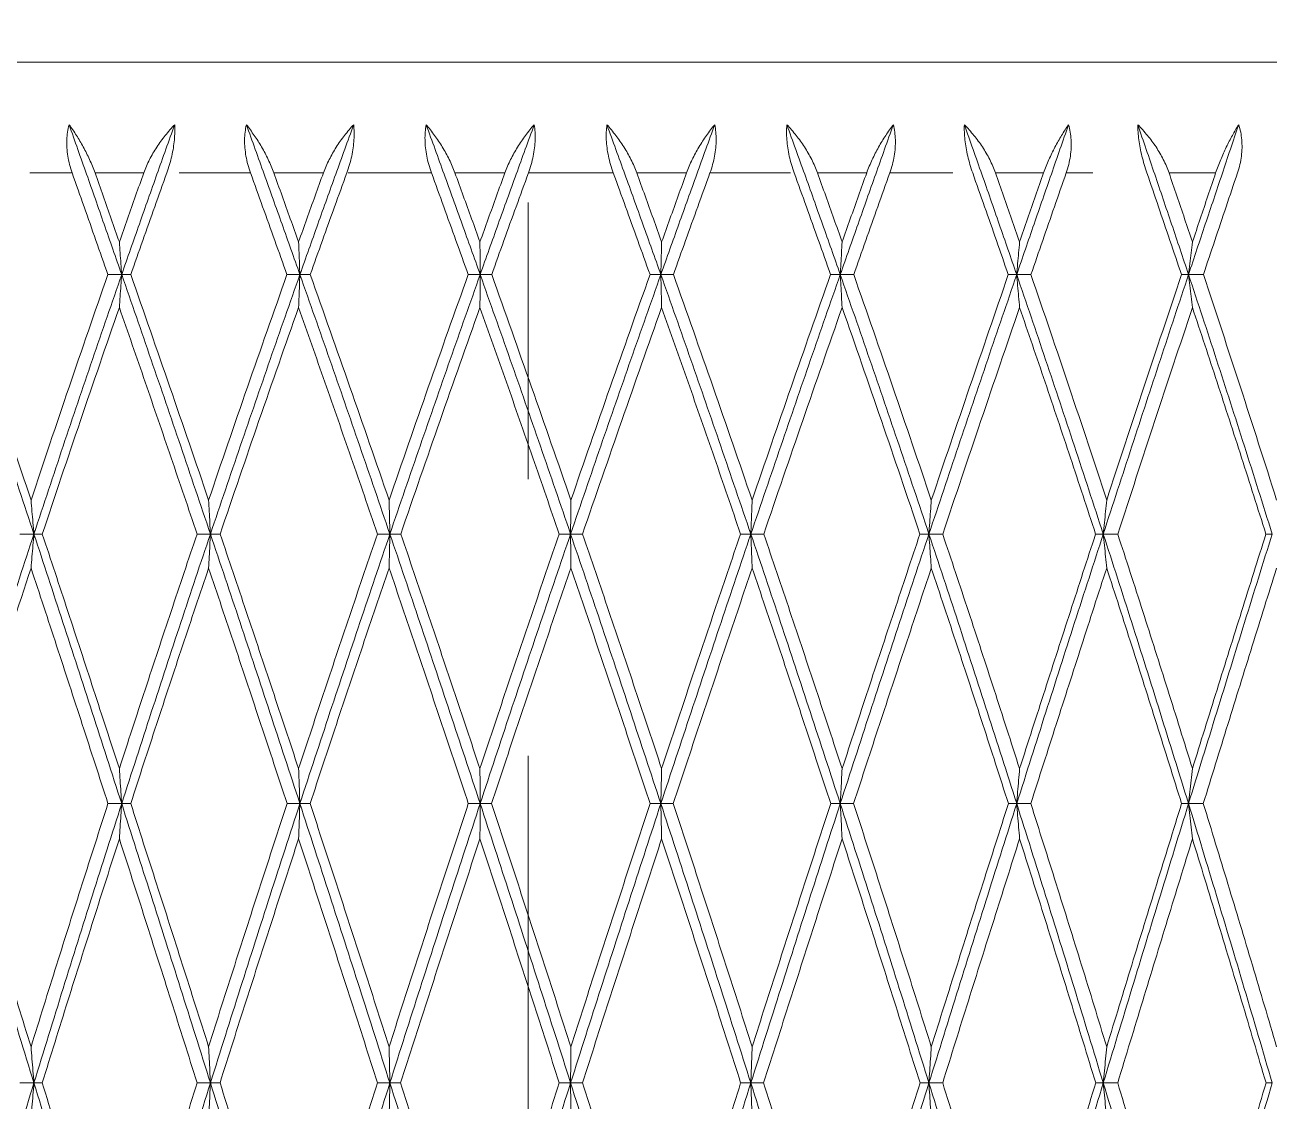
# Model space of a CAD drawing. Extents: x 1661 to 2451, y 0 to 579.
# Drawn here: x 1885.59 to 1896.84, y 461.38 to 471.1 of the extents above; entities that cross this region are included whole.
import ezdxf

# ---------------------------------------------------------------- set-up
doc = ezdxf.new("R2010")
doc.units = 0
doc.header["$LTSCALE"] = 10
doc.header["$MEASUREMENT"] = 0
doc.linetypes.add('CENTER', pattern=[2, 1.25, -0.25, 0.25, -0.25])
doc.layers.add('2', color=7, linetype='CONTINUOUS', true_color=0xffffff)
doc.layers.add('BODY', color=7, linetype='CONTINUOUS')

msp = doc.modelspace()

# ---------------------------------------------------------------- linework, layer by layer
at = {"layer": '2', "color": 7, "linetype": 'Continuous', "lineweight": 18}
msp.add_line((1906.095, 470.764), (1874.095, 470.764), dxfattribs=at)
at = {"layer": '2', "color": 7, "linetype": 'Continuous', "lineweight": 13}
for start_param, end_param in [(1.305556, 1.328779), (1.38699, 1.425472), (1.477827, 1.522164), (1.5737, 1.618849), (1.670393, 1.713497), (1.767085, 1.801373), (1.863777, 1.878607)]:
    msp.add_ellipse((1890.095, 469.764), major_axis=(-17, 0), ratio=0.000002, start_param=start_param, end_param=end_param, dxfattribs=at)
at = {"layer": '2', "color": 7, "linetype": 'Continuous', "lineweight": 18}
for points in [[(1886.021, 469.764), (1886.003, 469.815), (1885.977, 469.917), (1885.968, 470.064), (1885.982, 470.156), (1885.994, 470.2)], [(1886.469, 468.845), (1886.416, 468.998), (1886.31, 469.302), (1886.152, 469.753), (1886.046, 470.051), (1885.994, 470.2)], [(1886.469, 468.845), (1886.522, 468.998), (1886.629, 469.302), (1886.788, 469.754), (1886.895, 470.052), (1886.948, 470.2)], [(1886.948, 470.2), (1886.95, 470.156), (1886.949, 470.064), (1886.925, 469.917), (1886.895, 469.815), (1886.877, 469.764)], [(1887.634, 469.764), (1887.615, 469.815), (1887.588, 469.917), (1887.575, 470.064), (1887.586, 470.156), (1887.596, 470.2)], [(1888.08, 468.845), (1888.026, 468.998), (1887.918, 469.302), (1887.757, 469.753), (1887.649, 470.051), (1887.596, 470.2)], [(1888.08, 468.845), (1888.134, 468.998), (1888.242, 469.302), (1888.404, 469.754), (1888.512, 470.052), (1888.566, 470.2)], [(1888.566, 470.2), (1888.57, 470.156), (1888.572, 470.064), (1888.552, 469.917), (1888.522, 469.815), (1888.503, 469.764)], [(1889.269, 469.764), (1889.25, 469.815), (1889.222, 469.917), (1889.206, 470.064), (1889.213, 470.156), (1889.221, 470.2)], [(1889.709, 468.845), (1889.655, 468.998), (1889.546, 469.302), (1889.383, 469.753), (1889.275, 470.051), (1889.221, 470.2)], [(1889.709, 468.845), (1889.763, 468.998), (1889.872, 469.302), (1890.035, 469.754), (1890.143, 470.052), (1890.198, 470.2)], [(1890.198, 470.2), (1890.204, 470.156), (1890.21, 470.064), (1890.192, 469.917), (1890.164, 469.815), (1890.145, 469.764)], [(1890.912, 469.764), (1890.893, 469.815), (1890.864, 469.917), (1890.845, 470.064), (1890.849, 470.156), (1890.854, 470.2)], [(1891.342, 468.845), (1891.288, 468.998), (1891.179, 469.302), (1891.017, 469.753), (1890.908, 470.051), (1890.854, 470.2)], [(1891.342, 468.845), (1891.396, 468.998), (1891.505, 469.302), (1891.667, 469.754), (1891.775, 470.052), (1891.829, 470.2)], [(1891.829, 470.2), (1891.837, 470.156), (1891.846, 470.064), (1891.832, 469.917), (1891.804, 469.815), (1891.786, 469.764)], [(1892.548, 469.764), (1892.529, 469.815), (1892.499, 469.917), (1892.477, 470.064), (1892.477, 470.156), (1892.481, 470.2)], [(1892.963, 468.845), (1892.91, 468.998), (1892.802, 469.302), (1892.642, 469.753), (1892.534, 470.051), (1892.481, 470.2)], [(1892.963, 468.845), (1893.017, 468.998), (1893.124, 469.302), (1893.284, 469.754), (1893.39, 470.052), (1893.443, 470.2)], [(1893.443, 470.2), (1893.454, 470.156), (1893.466, 470.064), (1893.456, 469.917), (1893.429, 469.815), (1893.411, 469.764)], [(1894.16, 469.764), (1894.142, 469.815), (1894.112, 469.917), (1894.087, 470.064), (1894.083, 470.156), (1894.085, 470.2)], [(1894.558, 468.845), (1894.505, 468.998), (1894.4, 469.302), (1894.243, 469.753), (1894.137, 470.051), (1894.085, 470.2)], [(1894.558, 468.845), (1894.61, 468.998), (1894.715, 469.302), (1894.871, 469.754), (1894.975, 470.052), (1895.027, 470.2)], [(1895.027, 470.2), (1895.039, 470.156), (1895.055, 470.064), (1895.048, 469.917), (1895.023, 469.815), (1895.005, 469.764)], [(1896.111, 468.845), (1896.06, 468.998), (1895.958, 469.302), (1895.805, 469.753), (1895.703, 470.051), (1895.652, 470.2)], [(1895.735, 469.764), (1895.717, 469.815), (1895.687, 469.917), (1895.659, 470.064), (1895.652, 470.156), (1895.652, 470.2)], [(1896.111, 468.845), (1896.161, 468.998), (1896.263, 469.302), (1896.414, 469.754), (1896.514, 470.052), (1896.564, 470.2)], [(1896.564, 470.2), (1896.579, 470.156), (1896.597, 470.064), (1896.594, 469.917), (1896.571, 469.815), (1896.553, 469.764)], [(1886.344, 468.845), (1886.308, 468.948), (1886.237, 469.153), (1886.129, 469.459), (1886.057, 469.662), (1886.021, 469.764)], [(1886.448, 469.14), (1886.423, 469.21), (1886.374, 469.349), (1886.301, 469.557), (1886.252, 469.695), (1886.228, 469.764)], [(1886.448, 469.14), (1886.472, 469.21), (1886.521, 469.349), (1886.595, 469.557), (1886.644, 469.695), (1886.669, 469.764)], [(1886.551, 468.845), (1886.587, 468.948), (1886.66, 469.153), (1886.768, 469.459), (1886.841, 469.662), (1886.877, 469.764)], [(1887.963, 468.845), (1887.926, 468.948), (1887.853, 469.153), (1887.743, 469.459), (1887.67, 469.662), (1887.634, 469.764)], [(1888.068, 469.14), (1888.043, 469.21), (1887.993, 469.349), (1887.919, 469.557), (1887.869, 469.695), (1887.844, 469.764)], [(1888.068, 469.14), (1888.093, 469.21), (1888.142, 469.349), (1888.217, 469.557), (1888.267, 469.695), (1888.292, 469.764)], [(1888.173, 468.845), (1888.21, 468.948), (1888.283, 469.153), (1888.393, 469.459), (1888.467, 469.662), (1888.503, 469.764)], [(1889.601, 468.845), (1889.564, 468.948), (1889.49, 469.153), (1889.38, 469.459), (1889.306, 469.662), (1889.269, 469.764)], [(1889.707, 469.14), (1889.682, 469.21), (1889.632, 469.349), (1889.556, 469.557), (1889.506, 469.695), (1889.481, 469.764)], [(1889.707, 469.14), (1889.732, 469.21), (1889.782, 469.349), (1889.857, 469.557), (1889.907, 469.695), (1889.932, 469.764)], [(1889.813, 468.845), (1889.85, 468.948), (1889.923, 469.153), (1890.034, 469.459), (1890.108, 469.662), (1890.145, 469.764)], [(1891.244, 468.845), (1891.207, 468.948), (1891.133, 469.153), (1891.023, 469.459), (1890.949, 469.662), (1890.912, 469.764)], [(1891.349, 469.14), (1891.324, 469.21), (1891.274, 469.349), (1891.199, 469.557), (1891.149, 469.695), (1891.124, 469.764)], [(1891.349, 469.14), (1891.374, 469.21), (1891.424, 469.349), (1891.499, 469.557), (1891.549, 469.695), (1891.574, 469.764)], [(1891.455, 468.845), (1891.492, 468.948), (1891.565, 469.153), (1891.675, 469.459), (1891.749, 469.662), (1891.786, 469.764)], [(1892.876, 468.845), (1892.839, 468.948), (1892.767, 469.153), (1892.657, 469.459), (1892.584, 469.662), (1892.548, 469.764)], [(1892.98, 469.14), (1892.956, 469.21), (1892.906, 469.349), (1892.832, 469.557), (1892.782, 469.695), (1892.758, 469.764)], [(1892.98, 469.14), (1893.005, 469.21), (1893.054, 469.349), (1893.128, 469.557), (1893.178, 469.695), (1893.202, 469.764)], [(1893.085, 468.845), (1893.121, 468.948), (1893.193, 469.153), (1893.302, 469.459), (1893.375, 469.662), (1893.411, 469.764)], [(1894.482, 468.845), (1894.446, 468.948), (1894.375, 469.153), (1894.268, 469.459), (1894.196, 469.662), (1894.16, 469.764)], [(1894.584, 469.14), (1894.56, 469.21), (1894.512, 469.349), (1894.439, 469.557), (1894.39, 469.695), (1894.366, 469.764)], [(1894.584, 469.14), (1894.608, 469.21), (1894.657, 469.349), (1894.729, 469.557), (1894.777, 469.695), (1894.801, 469.764)], [(1894.686, 468.845), (1894.722, 468.948), (1894.793, 469.153), (1894.899, 469.459), (1894.97, 469.662), (1895.005, 469.764)], [(1896.047, 468.845), (1896.012, 468.948), (1895.943, 469.153), (1895.839, 469.459), (1895.77, 469.662), (1895.735, 469.764)], [(1896.146, 469.14), (1896.123, 469.21), (1896.076, 469.349), (1896.005, 469.557), (1895.958, 469.695), (1895.935, 469.764)], [(1896.146, 469.14), (1896.17, 469.21), (1896.216, 469.349), (1896.286, 469.557), (1896.333, 469.695), (1896.356, 469.764)], [(1896.245, 468.845), (1896.279, 468.948), (1896.348, 469.153), (1896.451, 469.459), (1896.519, 469.662), (1896.553, 469.764)], [(1886.469, 468.845), (1886.467, 468.878), (1886.462, 468.944), (1886.455, 469.042), (1886.45, 469.107), (1886.448, 469.14)], [(1888.08, 468.845), (1888.078, 468.878), (1888.076, 468.944), (1888.072, 469.042), (1888.069, 469.107), (1888.068, 469.14)], [(1889.709, 468.845), (1889.709, 468.878), (1889.708, 468.944), (1889.708, 469.042), (1889.707, 469.107), (1889.707, 469.14)], [(1891.342, 468.845), (1891.343, 468.878), (1891.344, 468.944), (1891.347, 469.042), (1891.349, 469.107), (1891.349, 469.14)], [(1892.963, 468.845), (1892.965, 468.878), (1892.969, 468.944), (1892.975, 469.042), (1892.978, 469.107), (1892.98, 469.14)], [(1894.558, 468.845), (1894.561, 468.878), (1894.566, 468.944), (1894.575, 469.042), (1894.581, 469.107), (1894.584, 469.14)], [(1896.111, 468.845), (1896.114, 468.878), (1896.122, 468.944), (1896.134, 469.042), (1896.142, 469.107), (1896.146, 469.14)], [(1884.893, 468.845), (1884.979, 468.591), (1885.152, 468.078), (1885.412, 467.298), (1885.588, 466.768), (1885.676, 466.501)], [(1885.65, 466.807), (1885.423, 467.488), (1885.194, 468.167), (1884.963, 468.845)], [(1885.65, 466.807), (1885.876, 467.488), (1886.108, 468.167), (1886.344, 468.845)], [(1886.469, 468.845), (1886.381, 468.591), (1886.205, 468.079), (1885.94, 467.298), (1885.764, 466.768), (1885.676, 466.501)], [(1886.344, 468.845), (1886.358, 468.845), (1886.386, 468.845), (1886.428, 468.845), (1886.455, 468.845), (1886.469, 468.845)], [(1886.469, 468.845), (1886.467, 468.812), (1886.462, 468.746), (1886.455, 468.647), (1886.45, 468.581), (1886.448, 468.548)], [(1886.469, 468.845), (1886.478, 468.845), (1886.497, 468.845), (1886.524, 468.845), (1886.542, 468.845), (1886.551, 468.845)], [(1886.469, 468.845), (1886.558, 468.591), (1886.735, 468.078), (1887.002, 467.298), (1887.181, 466.768), (1887.271, 466.501)], [(1887.255, 466.807), (1887.023, 467.488), (1886.789, 468.167), (1886.551, 468.845)], [(1887.255, 466.807), (1887.486, 467.488), (1887.722, 468.167), (1887.963, 468.845)], [(1888.08, 468.845), (1887.99, 468.591), (1887.811, 468.079), (1887.541, 467.298), (1887.361, 466.768), (1887.271, 466.501)], [(1887.963, 468.845), (1887.976, 468.845), (1888.002, 468.845), (1888.041, 468.845), (1888.067, 468.845), (1888.08, 468.845)], [(1888.08, 468.845), (1888.078, 468.812), (1888.076, 468.746), (1888.072, 468.647), (1888.069, 468.581), (1888.068, 468.548)], [(1888.08, 468.845), (1888.09, 468.845), (1888.111, 468.845), (1888.142, 468.845), (1888.163, 468.845), (1888.173, 468.845)], [(1888.08, 468.845), (1888.17, 468.591), (1888.35, 468.078), (1888.62, 467.298), (1888.802, 466.768), (1888.893, 466.501)], [(1888.886, 466.807), (1888.652, 467.488), (1888.414, 468.167), (1888.173, 468.845)], [(1888.886, 466.807), (1889.12, 467.488), (1889.358, 468.167), (1889.601, 468.845)], [(1889.709, 468.845), (1889.619, 468.591), (1889.438, 468.079), (1889.166, 467.298), (1888.984, 466.768), (1888.893, 466.501)], [(1889.601, 468.845), (1889.613, 468.845), (1889.637, 468.845), (1889.673, 468.845), (1889.697, 468.845), (1889.709, 468.845)], [(1889.709, 468.845), (1889.709, 468.812), (1889.708, 468.746), (1889.708, 468.647), (1889.707, 468.581), (1889.707, 468.548)], [(1889.709, 468.845), (1889.721, 468.845), (1889.744, 468.845), (1889.778, 468.845), (1889.801, 468.845), (1889.813, 468.845)], [(1889.709, 468.845), (1889.799, 468.591), (1889.981, 468.078), (1890.253, 467.298), (1890.435, 466.768), (1890.526, 466.501)], [(1890.529, 466.807), (1890.294, 467.488), (1890.055, 468.167), (1889.813, 468.845)], [(1891.342, 468.845), (1891.252, 468.591), (1891.071, 468.079), (1890.799, 467.298), (1890.617, 466.768), (1890.526, 466.501)], [(1890.529, 466.807), (1890.763, 467.488), (1891.002, 468.167), (1891.244, 468.845)], [(1891.244, 468.845), (1891.255, 468.845), (1891.276, 468.845), (1891.309, 468.845), (1891.331, 468.845), (1891.342, 468.845)], [(1891.342, 468.845), (1891.355, 468.845), (1891.38, 468.845), (1891.417, 468.845), (1891.442, 468.845), (1891.455, 468.845)], [(1891.342, 468.845), (1891.432, 468.591), (1891.613, 468.078), (1891.883, 467.298), (1892.064, 466.768), (1892.155, 466.501)], [(1891.342, 468.845), (1891.343, 468.812), (1891.344, 468.746), (1891.347, 468.647), (1891.349, 468.581), (1891.349, 468.548)], [(1892.167, 466.807), (1891.934, 467.488), (1891.697, 468.167), (1891.455, 468.845)], [(1892.963, 468.845), (1892.874, 468.591), (1892.696, 468.079), (1892.426, 467.298), (1892.246, 466.768), (1892.155, 466.501)], [(1892.167, 466.807), (1892.4, 467.488), (1892.636, 468.167), (1892.876, 468.845)], [(1892.876, 468.845), (1892.885, 468.845), (1892.905, 468.845), (1892.934, 468.845), (1892.954, 468.845), (1892.963, 468.845)], [(1892.963, 468.845), (1892.977, 468.845), (1893.004, 468.845), (1893.044, 468.845), (1893.071, 468.845), (1893.085, 468.845)], [(1892.963, 468.845), (1893.052, 468.591), (1893.231, 468.078), (1893.497, 467.298), (1893.676, 466.768), (1893.765, 466.501)], [(1892.963, 468.845), (1892.965, 468.812), (1892.969, 468.746), (1892.975, 468.647), (1892.978, 468.581), (1892.98, 468.548)], [(1893.786, 466.807), (1893.557, 467.488), (1893.323, 468.167), (1893.085, 468.845)], [(1894.558, 468.845), (1894.471, 468.591), (1894.296, 468.079), (1894.032, 467.298), (1893.854, 466.768), (1893.765, 466.501)], [(1893.786, 466.807), (1894.016, 467.488), (1894.248, 468.167), (1894.482, 468.845)], [(1894.482, 468.845), (1894.49, 468.845), (1894.507, 468.845), (1894.532, 468.845), (1894.549, 468.845), (1894.558, 468.845)], [(1894.558, 468.845), (1894.572, 468.845), (1894.601, 468.845), (1894.643, 468.845), (1894.672, 468.845), (1894.686, 468.845)], [(1894.558, 468.845), (1894.645, 468.591), (1894.819, 468.078), (1895.08, 467.298), (1895.253, 466.768), (1895.34, 466.501)], [(1894.558, 468.845), (1894.561, 468.812), (1894.566, 468.746), (1894.575, 468.647), (1894.581, 468.581), (1894.584, 468.548)], [(1895.371, 466.807), (1895.148, 467.488), (1894.92, 468.167), (1894.686, 468.845)], [(1896.111, 468.845), (1896.026, 468.591), (1895.857, 468.079), (1895.6, 467.298), (1895.427, 466.768), (1895.34, 466.501)], [(1895.371, 466.807), (1895.595, 467.488), (1895.82, 468.167), (1896.047, 468.845)], [(1896.047, 468.845), (1896.054, 468.845), (1896.068, 468.845), (1896.089, 468.845), (1896.103, 468.845), (1896.111, 468.845)], [(1896.111, 468.845), (1896.125, 468.845), (1896.155, 468.845), (1896.2, 468.845), (1896.23, 468.845), (1896.245, 468.845)], [(1896.111, 468.845), (1896.195, 468.591), (1896.364, 468.078), (1896.616, 467.298), (1896.783, 466.768), (1896.867, 466.501)], [(1896.111, 468.845), (1896.114, 468.812), (1896.122, 468.746), (1896.134, 468.647), (1896.142, 468.581), (1896.146, 468.548)], [(1896.907, 466.807), (1896.692, 467.488), (1896.471, 468.167), (1896.245, 468.845)], [(1886.448, 468.548), (1886.211, 467.867), (1885.979, 467.185), (1885.752, 466.501)], [(1887.151, 466.501), (1887.072, 466.732), (1886.916, 467.192), (1886.682, 467.874), (1886.526, 468.324), (1886.448, 468.548)], [(1888.068, 468.548), (1887.827, 467.867), (1887.591, 467.185), (1887.359, 466.501)], [(1888.068, 468.548), (1888.147, 468.324), (1888.306, 467.874), (1888.543, 467.192), (1888.702, 466.732), (1888.781, 466.501)], [(1889.707, 468.548), (1889.464, 467.867), (1889.226, 467.185), (1888.991, 466.501)], [(1890.423, 466.501), (1890.344, 466.732), (1890.185, 467.192), (1889.946, 467.874), (1889.787, 468.324), (1889.707, 468.548)], [(1891.349, 468.548), (1891.107, 467.867), (1890.869, 467.185), (1890.634, 466.501)], [(1891.349, 468.548), (1891.429, 468.324), (1891.588, 467.874), (1891.826, 467.192), (1891.984, 466.732), (1892.062, 466.501)], [(1892.98, 468.548), (1892.741, 467.867), (1892.505, 467.185), (1892.272, 466.501)], [(1893.683, 466.501), (1893.454, 467.185), (1893.219, 467.867), (1892.98, 468.548)], [(1894.584, 468.548), (1894.35, 467.867), (1894.119, 467.185), (1893.889, 466.501)], [(1894.584, 468.548), (1894.661, 468.324), (1894.815, 467.874), (1895.044, 467.192), (1895.195, 466.732), (1895.271, 466.501)], [(1896.146, 468.548), (1895.919, 467.867), (1895.695, 467.185), (1895.471, 466.501)], [(1896.81, 466.501), (1896.737, 466.732), (1896.591, 467.192), (1896.369, 467.874), (1896.221, 468.324), (1896.146, 468.548)], [(1885.676, 466.501), (1885.673, 466.535), (1885.667, 466.604), (1885.658, 466.706), (1885.653, 466.773), (1885.65, 466.807)], [(1887.271, 466.501), (1887.269, 466.535), (1887.266, 466.604), (1887.26, 466.706), (1887.256, 466.773), (1887.255, 466.807)], [(1888.893, 466.501), (1888.892, 466.535), (1888.891, 466.604), (1888.888, 466.706), (1888.887, 466.773), (1888.886, 466.807)], [(1890.526, 466.501), (1890.526, 466.535), (1890.527, 466.604), (1890.528, 466.706), (1890.528, 466.773), (1890.529, 466.807)], [(1892.155, 466.501), (1892.156, 466.535), (1892.159, 466.604), (1892.163, 466.706), (1892.166, 466.773), (1892.167, 466.807)], [(1893.765, 466.501), (1893.767, 466.535), (1893.772, 466.604), (1893.779, 466.706), (1893.784, 466.773), (1893.786, 466.807)], [(1895.34, 466.501), (1895.344, 466.535), (1895.351, 466.604), (1895.361, 466.706), (1895.368, 466.773), (1895.371, 466.807)], [(1885.676, 466.501), (1885.589, 466.237), (1885.415, 465.705), (1885.154, 464.892), (1884.98, 464.342), (1884.893, 464.065)], [(1885.676, 466.501), (1885.662, 466.501), (1885.633, 466.501), (1885.591, 466.501), (1885.562, 466.501), (1885.548, 466.501)], [(1885.676, 466.501), (1885.673, 466.467), (1885.667, 466.399), (1885.658, 466.296), (1885.653, 466.228), (1885.65, 466.194)], [(1885.752, 466.501), (1885.743, 466.501), (1885.726, 466.501), (1885.701, 466.501), (1885.684, 466.501), (1885.676, 466.501)], [(1886.469, 464.065), (1886.38, 464.342), (1886.202, 464.892), (1885.938, 465.704), (1885.763, 466.237), (1885.676, 466.501)], [(1886.448, 464.381), (1886.37, 464.62), (1886.215, 465.096), (1885.983, 465.802), (1885.829, 466.269), (1885.752, 466.501)], [(1886.448, 464.381), (1886.525, 464.62), (1886.681, 465.096), (1886.915, 465.802), (1887.072, 466.269), (1887.151, 466.501)], [(1886.469, 464.065), (1886.559, 464.342), (1886.737, 464.892), (1887.004, 465.705), (1887.182, 466.237), (1887.271, 466.501)], [(1887.151, 466.501), (1887.164, 466.501), (1887.191, 466.501), (1887.231, 466.501), (1887.258, 466.501), (1887.271, 466.501)], [(1887.255, 466.194), (1887.256, 466.228), (1887.26, 466.296), (1887.266, 466.399), (1887.269, 466.467), (1887.271, 466.501)], [(1887.359, 466.501), (1887.349, 466.501), (1887.329, 466.501), (1887.3, 466.501), (1887.281, 466.501), (1887.271, 466.501)], [(1888.08, 464.065), (1887.989, 464.342), (1887.808, 464.892), (1887.539, 465.704), (1887.36, 466.237), (1887.271, 466.501)], [(1887.359, 466.501), (1887.437, 466.269), (1887.595, 465.802), (1887.831, 465.096), (1887.989, 464.62), (1888.068, 464.381)], [(1888.781, 466.501), (1888.701, 466.269), (1888.542, 465.802), (1888.305, 465.096), (1888.147, 464.62), (1888.068, 464.381)], [(1888.893, 466.501), (1888.803, 466.237), (1888.623, 465.705), (1888.352, 464.892), (1888.17, 464.342), (1888.08, 464.065)], [(1888.893, 466.501), (1888.881, 466.501), (1888.856, 466.501), (1888.818, 466.501), (1888.793, 466.501), (1888.781, 466.501)], [(1888.893, 466.501), (1888.892, 466.467), (1888.891, 466.399), (1888.888, 466.296), (1888.887, 466.228), (1888.886, 466.194)], [(1888.991, 466.501), (1888.98, 466.501), (1888.958, 466.501), (1888.926, 466.501), (1888.904, 466.501), (1888.893, 466.501)], [(1889.709, 464.065), (1889.618, 464.342), (1889.435, 464.892), (1889.164, 465.704), (1888.983, 466.237), (1888.893, 466.501)], [(1889.707, 464.381), (1889.627, 464.62), (1889.468, 465.096), (1889.23, 465.802), (1889.071, 466.269), (1888.991, 466.501)], [(1889.707, 464.381), (1889.786, 464.62), (1889.945, 465.096), (1890.184, 465.802), (1890.343, 466.269), (1890.423, 466.501)], [(1889.709, 464.065), (1889.8, 464.342), (1889.983, 464.892), (1890.255, 465.705), (1890.436, 466.237), (1890.526, 466.501)], [(1890.423, 466.501), (1890.435, 466.501), (1890.457, 466.501), (1890.492, 466.501), (1890.515, 466.501), (1890.526, 466.501)], [(1890.634, 466.501), (1890.622, 466.501), (1890.598, 466.501), (1890.562, 466.501), (1890.538, 466.501), (1890.526, 466.501)], [(1891.342, 464.065), (1891.251, 464.342), (1891.069, 464.892), (1890.797, 465.704), (1890.616, 466.237), (1890.526, 466.501)], [(1890.529, 466.194), (1890.528, 466.228), (1890.528, 466.296), (1890.527, 466.399), (1890.526, 466.467), (1890.526, 466.501)], [(1890.634, 466.501), (1890.714, 466.269), (1890.873, 465.802), (1891.111, 465.096), (1891.27, 464.62), (1891.349, 464.381)], [(1892.155, 466.501), (1892.066, 466.237), (1891.886, 465.705), (1891.615, 464.892), (1891.433, 464.342), (1891.342, 464.065)], [(1892.062, 466.501), (1891.983, 466.269), (1891.825, 465.802), (1891.587, 465.096), (1891.429, 464.62), (1891.349, 464.381)], [(1892.155, 466.501), (1892.145, 466.501), (1892.124, 466.501), (1892.093, 466.501), (1892.073, 466.501), (1892.062, 466.501)], [(1892.272, 466.501), (1892.259, 466.501), (1892.233, 466.501), (1892.194, 466.501), (1892.168, 466.501), (1892.155, 466.501)], [(1892.963, 464.065), (1892.873, 464.342), (1892.693, 464.892), (1892.424, 465.704), (1892.245, 466.237), (1892.155, 466.501)], [(1892.155, 466.501), (1892.156, 466.467), (1892.159, 466.399), (1892.163, 466.296), (1892.166, 466.228), (1892.167, 466.194)], [(1892.98, 464.381), (1892.902, 464.62), (1892.745, 465.096), (1892.509, 465.802), (1892.351, 466.269), (1892.272, 466.501)], [(1892.963, 464.065), (1893.053, 464.342), (1893.233, 464.892), (1893.5, 465.705), (1893.677, 466.237), (1893.765, 466.501)], [(1892.98, 464.381), (1893.059, 464.62), (1893.215, 465.096), (1893.45, 465.802), (1893.606, 466.269), (1893.683, 466.501)], [(1893.683, 466.501), (1893.693, 466.501), (1893.711, 466.501), (1893.738, 466.501), (1893.756, 466.501), (1893.765, 466.501)], [(1893.889, 466.501), (1893.876, 466.501), (1893.848, 466.501), (1893.806, 466.501), (1893.779, 466.501), (1893.765, 466.501)], [(1894.558, 464.065), (1894.47, 464.342), (1894.293, 464.892), (1894.029, 465.704), (1893.853, 466.237), (1893.765, 466.501)], [(1893.786, 466.194), (1893.784, 466.228), (1893.779, 466.296), (1893.772, 466.399), (1893.767, 466.467), (1893.765, 466.501)], [(1893.889, 466.501), (1893.967, 466.269), (1894.122, 465.802), (1894.354, 465.096), (1894.507, 464.62), (1894.584, 464.381)], [(1895.34, 466.501), (1895.255, 466.237), (1895.082, 465.705), (1894.821, 464.892), (1894.646, 464.342), (1894.558, 464.065)], [(1895.271, 466.501), (1895.195, 466.269), (1895.043, 465.802), (1894.814, 465.096), (1894.661, 464.62), (1894.584, 464.381)], [(1895.34, 466.501), (1895.333, 466.501), (1895.317, 466.501), (1895.294, 466.501), (1895.279, 466.501), (1895.271, 466.501)], [(1895.471, 466.501), (1895.457, 466.501), (1895.428, 466.501), (1895.384, 466.501), (1895.355, 466.501), (1895.34, 466.501)], [(1896.111, 464.065), (1896.025, 464.342), (1895.854, 464.892), (1895.598, 465.704), (1895.426, 466.237), (1895.34, 466.501)], [(1895.34, 466.501), (1895.344, 466.467), (1895.351, 466.399), (1895.361, 466.296), (1895.368, 466.228), (1895.371, 466.194)], [(1896.146, 464.381), (1896.072, 464.62), (1895.923, 465.096), (1895.698, 465.802), (1895.547, 466.269), (1895.471, 466.501)], [(1896.111, 464.065), (1896.196, 464.342), (1896.366, 464.892), (1896.618, 465.705), (1896.784, 466.237), (1896.867, 466.501)], [(1896.146, 464.381), (1896.22, 464.62), (1896.369, 465.096), (1896.59, 465.802), (1896.737, 466.269), (1896.81, 466.501)], [(1896.81, 466.501), (1896.816, 466.501), (1896.829, 466.501), (1896.848, 466.501), (1896.86, 466.501), (1896.867, 466.501)], [(1885.65, 466.194), (1885.416, 465.485), (1885.187, 464.775), (1884.962, 464.065)], [(1885.65, 466.194), (1885.727, 465.961), (1885.881, 465.492), (1886.113, 464.782), (1886.268, 464.305), (1886.345, 464.065)], [(1886.551, 464.065), (1886.628, 464.305), (1886.784, 464.782), (1887.019, 465.492), (1887.176, 465.961), (1887.255, 466.194)], [(1887.255, 466.194), (1887.333, 465.961), (1887.491, 465.492), (1887.727, 464.782), (1887.885, 464.305), (1887.964, 464.065)], [(1888.886, 466.194), (1888.806, 465.961), (1888.647, 465.492), (1888.409, 464.782), (1888.251, 464.305), (1888.172, 464.065)], [(1888.886, 466.194), (1888.965, 465.961), (1889.125, 465.492), (1889.363, 464.782), (1889.522, 464.305), (1889.602, 464.065)], [(1889.812, 464.065), (1889.891, 464.305), (1890.05, 464.782), (1890.289, 465.492), (1890.449, 465.961), (1890.529, 466.194)], [(1890.529, 466.194), (1890.608, 465.961), (1890.768, 465.492), (1891.006, 464.782), (1891.165, 464.305), (1891.245, 464.065)], [(1892.167, 466.194), (1892.088, 465.961), (1891.93, 465.492), (1891.692, 464.782), (1891.533, 464.305), (1891.454, 464.065)], [(1892.167, 466.194), (1892.246, 465.961), (1892.405, 465.492), (1892.641, 464.782), (1892.798, 464.305), (1892.877, 464.065)], [(1893.084, 464.065), (1893.162, 464.305), (1893.318, 464.782), (1893.553, 465.492), (1893.709, 465.961), (1893.786, 466.194)], [(1893.786, 466.194), (1893.864, 465.961), (1894.02, 465.492), (1894.252, 464.782), (1894.406, 464.305), (1894.483, 464.065)], [(1895.371, 466.194), (1895.295, 465.961), (1895.144, 465.492), (1894.915, 464.782), (1894.762, 464.305), (1894.685, 464.065)], [(1895.371, 466.194), (1895.447, 465.961), (1895.598, 465.492), (1895.824, 464.782), (1895.973, 464.305), (1896.048, 464.065)], [(1896.244, 464.065), (1896.318, 464.305), (1896.466, 464.782), (1896.687, 465.492), (1896.834, 465.961), (1896.907, 466.194)], [(1886.469, 464.065), (1886.467, 464.1), (1886.462, 464.17), (1886.455, 464.276), (1886.45, 464.346), (1886.448, 464.381)], [(1888.068, 464.381), (1888.069, 464.346), (1888.072, 464.276), (1888.076, 464.17), (1888.078, 464.1), (1888.08, 464.065)], [(1889.709, 464.065), (1889.709, 464.1), (1889.708, 464.17), (1889.708, 464.276), (1889.707, 464.346), (1889.707, 464.381)], [(1891.349, 464.381), (1891.349, 464.346), (1891.347, 464.276), (1891.344, 464.17), (1891.343, 464.1), (1891.342, 464.065)], [(1892.963, 464.065), (1892.965, 464.1), (1892.969, 464.17), (1892.975, 464.276), (1892.978, 464.346), (1892.98, 464.381)], [(1894.584, 464.381), (1894.581, 464.346), (1894.575, 464.276), (1894.566, 464.17), (1894.561, 464.1), (1894.558, 464.065)], [(1896.111, 464.065), (1896.114, 464.1), (1896.122, 464.17), (1896.134, 464.276), (1896.142, 464.346), (1896.146, 464.381)], [(1885.676, 461.541), (1885.588, 461.828), (1885.412, 462.398), (1885.151, 463.238), (1884.979, 463.79), (1884.893, 464.065)], [(1884.962, 464.065), (1885.038, 463.824), (1885.19, 463.34), (1885.419, 462.608), (1885.573, 462.115), (1885.65, 461.867)], [(1886.345, 464.065), (1886.268, 463.824), (1886.112, 463.34), (1885.88, 462.608), (1885.727, 462.115), (1885.65, 461.867)], [(1886.469, 464.065), (1886.381, 463.791), (1886.205, 463.239), (1885.94, 462.397), (1885.764, 461.828), (1885.676, 461.541)], [(1886.469, 464.065), (1886.456, 464.065), (1886.428, 464.065), (1886.387, 464.065), (1886.359, 464.065), (1886.345, 464.065)], [(1886.469, 464.065), (1886.467, 464.029), (1886.462, 463.959), (1886.455, 463.853), (1886.45, 463.782), (1886.448, 463.747)], [(1886.469, 464.065), (1886.478, 464.065), (1886.496, 464.065), (1886.523, 464.065), (1886.542, 464.065), (1886.551, 464.065)], [(1887.271, 461.541), (1887.181, 461.828), (1887.001, 462.398), (1886.734, 463.238), (1886.557, 463.79), (1886.469, 464.065)], [(1886.551, 464.065), (1886.628, 463.824), (1886.785, 463.34), (1887.019, 462.608), (1887.176, 462.115), (1887.255, 461.867)], [(1887.255, 461.867), (1887.333, 462.115), (1887.49, 462.608), (1887.727, 463.34), (1887.884, 463.824), (1887.964, 464.065)], [(1887.271, 461.541), (1887.361, 461.828), (1887.541, 462.397), (1887.811, 463.239), (1887.99, 463.791), (1888.08, 464.065)], [(1887.964, 464.065), (1887.976, 464.065), (1888.002, 464.065), (1888.041, 464.065), (1888.067, 464.065), (1888.08, 464.065)], [(1888.068, 463.747), (1888.069, 463.782), (1888.072, 463.853), (1888.076, 463.959), (1888.078, 464.029), (1888.08, 464.065)], [(1888.172, 464.065), (1888.162, 464.065), (1888.141, 464.065), (1888.111, 464.065), (1888.09, 464.065), (1888.08, 464.065)], [(1888.893, 461.541), (1888.802, 461.828), (1888.62, 462.398), (1888.349, 463.238), (1888.169, 463.79), (1888.08, 464.065)], [(1888.172, 464.065), (1888.251, 463.824), (1888.41, 463.34), (1888.648, 462.608), (1888.807, 462.115), (1888.886, 461.867)], [(1889.602, 464.065), (1889.522, 463.824), (1889.363, 463.34), (1889.124, 462.608), (1888.965, 462.115), (1888.886, 461.867)], [(1889.709, 464.065), (1889.619, 463.791), (1889.438, 463.239), (1889.166, 462.397), (1888.984, 461.828), (1888.893, 461.541)], [(1889.709, 464.065), (1889.697, 464.065), (1889.673, 464.065), (1889.638, 464.065), (1889.614, 464.065), (1889.602, 464.065)], [(1889.709, 464.065), (1889.709, 464.029), (1889.708, 463.959), (1889.708, 463.853), (1889.707, 463.782), (1889.707, 463.747)], [(1889.709, 464.065), (1889.72, 464.065), (1889.743, 464.065), (1889.778, 464.065), (1889.8, 464.065), (1889.812, 464.065)], [(1890.526, 461.541), (1890.435, 461.828), (1890.252, 462.398), (1889.98, 463.238), (1889.799, 463.79), (1889.709, 464.065)], [(1889.812, 464.065), (1889.892, 463.824), (1890.051, 463.34), (1890.29, 462.608), (1890.449, 462.115), (1890.529, 461.867)], [(1890.526, 461.541), (1890.617, 461.828), (1890.8, 462.397), (1891.072, 463.239), (1891.252, 463.791), (1891.342, 464.065)], [(1890.529, 461.867), (1890.608, 462.115), (1890.767, 462.608), (1891.006, 463.34), (1891.165, 463.824), (1891.245, 464.065)], [(1891.245, 464.065), (1891.255, 464.065), (1891.277, 464.065), (1891.31, 464.065), (1891.331, 464.065), (1891.342, 464.065)], [(1891.454, 464.065), (1891.442, 464.065), (1891.417, 464.065), (1891.379, 464.065), (1891.354, 464.065), (1891.342, 464.065)], [(1892.155, 461.541), (1892.064, 461.828), (1891.883, 462.398), (1891.612, 463.238), (1891.432, 463.79), (1891.342, 464.065)], [(1891.349, 463.747), (1891.349, 463.782), (1891.347, 463.853), (1891.344, 463.959), (1891.343, 464.029), (1891.342, 464.065)], [(1891.454, 464.065), (1891.534, 463.824), (1891.692, 463.34), (1891.93, 462.608), (1892.088, 462.115), (1892.167, 461.867)], [(1892.963, 464.065), (1892.874, 463.791), (1892.696, 463.239), (1892.426, 462.397), (1892.246, 461.828), (1892.155, 461.541)], [(1892.877, 464.065), (1892.798, 463.824), (1892.641, 463.34), (1892.404, 462.608), (1892.246, 462.115), (1892.167, 461.867)], [(1892.963, 464.065), (1892.954, 464.065), (1892.934, 464.065), (1892.906, 464.065), (1892.886, 464.065), (1892.877, 464.065)], [(1892.963, 464.065), (1892.977, 464.065), (1893.003, 464.065), (1893.044, 464.065), (1893.07, 464.065), (1893.084, 464.065)], [(1893.765, 461.541), (1893.675, 461.828), (1893.497, 462.398), (1893.23, 463.238), (1893.052, 463.79), (1892.963, 464.065)], [(1892.963, 464.065), (1892.965, 464.029), (1892.969, 463.959), (1892.975, 463.853), (1892.978, 463.782), (1892.98, 463.747)], [(1893.084, 464.065), (1893.162, 463.824), (1893.319, 463.34), (1893.553, 462.608), (1893.709, 462.115), (1893.786, 461.867)], [(1893.765, 461.541), (1893.854, 461.828), (1894.032, 462.397), (1894.296, 463.239), (1894.471, 463.791), (1894.558, 464.065)], [(1893.786, 461.867), (1893.864, 462.115), (1894.019, 462.608), (1894.251, 463.34), (1894.406, 463.824), (1894.483, 464.065)], [(1894.483, 464.065), (1894.491, 464.065), (1894.508, 464.065), (1894.533, 464.065), (1894.549, 464.065), (1894.558, 464.065)], [(1894.685, 464.065), (1894.671, 464.065), (1894.643, 464.065), (1894.6, 464.065), (1894.572, 464.065), (1894.558, 464.065)], [(1895.34, 461.541), (1895.253, 461.828), (1895.079, 462.398), (1894.819, 463.238), (1894.645, 463.79), (1894.558, 464.065)], [(1894.584, 463.747), (1894.581, 463.782), (1894.575, 463.853), (1894.566, 463.959), (1894.561, 464.029), (1894.558, 464.065)], [(1894.685, 464.065), (1894.762, 463.824), (1894.915, 463.34), (1895.144, 462.608), (1895.296, 462.115), (1895.371, 461.867)], [(1896.111, 464.065), (1896.026, 463.791), (1895.857, 463.239), (1895.6, 462.397), (1895.427, 461.828), (1895.34, 461.541)], [(1896.048, 464.065), (1895.973, 463.824), (1895.823, 463.34), (1895.598, 462.608), (1895.447, 462.115), (1895.371, 461.867)], [(1896.111, 464.065), (1896.104, 464.065), (1896.09, 464.065), (1896.069, 464.065), (1896.055, 464.065), (1896.048, 464.065)], [(1896.111, 464.065), (1896.125, 464.065), (1896.155, 464.065), (1896.2, 464.065), (1896.229, 464.065), (1896.244, 464.065)], [(1896.867, 461.541), (1896.783, 461.828), (1896.615, 462.398), (1896.363, 463.238), (1896.195, 463.79), (1896.111, 464.065)], [(1896.111, 464.065), (1896.114, 464.029), (1896.122, 463.959), (1896.134, 463.853), (1896.142, 463.782), (1896.146, 463.747)], [(1896.244, 464.065), (1896.319, 463.824), (1896.467, 463.34), (1896.688, 462.608), (1896.834, 462.115), (1896.907, 461.867)], [(1886.448, 463.747), (1886.37, 463.505), (1886.215, 463.019), (1885.982, 462.284), (1885.828, 461.789), (1885.751, 461.541)], [(1886.448, 463.747), (1886.526, 463.505), (1886.682, 463.019), (1886.916, 462.284), (1887.073, 461.789), (1887.151, 461.541)], [(1887.358, 461.541), (1887.436, 461.789), (1887.594, 462.284), (1887.831, 463.019), (1887.989, 463.505), (1888.068, 463.747)], [(1888.068, 463.747), (1888.147, 463.505), (1888.305, 463.019), (1888.543, 462.284), (1888.702, 461.789), (1888.781, 461.541)], [(1889.707, 463.747), (1889.627, 463.505), (1889.468, 463.019), (1889.229, 462.284), (1889.07, 461.789), (1888.99, 461.541)], [(1889.707, 463.747), (1889.787, 463.505), (1889.946, 463.019), (1890.185, 462.284), (1890.344, 461.789), (1890.424, 461.541)], [(1890.633, 461.541), (1890.713, 461.789), (1890.872, 462.284), (1891.111, 463.019), (1891.27, 463.505), (1891.349, 463.747)], [(1891.349, 463.747), (1891.429, 463.505), (1891.588, 463.019), (1891.826, 462.284), (1891.984, 461.789), (1892.063, 461.541)], [(1892.98, 463.747), (1892.902, 463.505), (1892.744, 463.019), (1892.508, 462.284), (1892.35, 461.789), (1892.271, 461.541)], [(1892.98, 463.747), (1893.059, 463.505), (1893.216, 463.019), (1893.45, 462.284), (1893.606, 461.789), (1893.684, 461.541)], [(1893.889, 461.541), (1893.966, 461.789), (1894.121, 462.284), (1894.353, 463.019), (1894.507, 463.505), (1894.584, 463.747)], [(1894.584, 463.747), (1894.661, 463.505), (1894.815, 463.019), (1895.044, 462.284), (1895.196, 461.789), (1895.272, 461.541)], [(1896.146, 463.747), (1896.072, 463.505), (1895.922, 463.019), (1895.697, 462.284), (1895.546, 461.789), (1895.471, 461.541)], [(1896.146, 463.747), (1896.221, 463.505), (1896.369, 463.019), (1896.591, 462.284), (1896.738, 461.789), (1896.811, 461.541)], [(1885.65, 461.867), (1885.653, 461.831), (1885.658, 461.759), (1885.667, 461.65), (1885.673, 461.577), (1885.676, 461.541)], [(1887.255, 461.867), (1887.256, 461.831), (1887.26, 461.759), (1887.266, 461.65), (1887.269, 461.577), (1887.271, 461.541)], [(1888.886, 461.867), (1888.887, 461.831), (1888.888, 461.759), (1888.891, 461.65), (1888.892, 461.577), (1888.893, 461.541)], [(1890.529, 461.867), (1890.528, 461.831), (1890.528, 461.759), (1890.527, 461.65), (1890.526, 461.577), (1890.526, 461.541)], [(1892.167, 461.867), (1892.166, 461.831), (1892.163, 461.759), (1892.159, 461.65), (1892.156, 461.577), (1892.155, 461.541)], [(1893.786, 461.867), (1893.784, 461.831), (1893.779, 461.759), (1893.772, 461.65), (1893.767, 461.577), (1893.765, 461.541)], [(1895.371, 461.867), (1895.368, 461.831), (1895.361, 461.759), (1895.351, 461.65), (1895.344, 461.577), (1895.34, 461.541)], [(1884.893, 458.936), (1884.979, 459.231), (1885.153, 459.818), (1885.415, 460.687), (1885.589, 461.258), (1885.676, 461.541)], [(1885.549, 461.541), (1885.563, 461.541), (1885.591, 461.541), (1885.633, 461.541), (1885.662, 461.541), (1885.676, 461.541)], [(1885.65, 461.213), (1885.653, 461.25), (1885.658, 461.323), (1885.667, 461.432), (1885.673, 461.504), (1885.676, 461.541)], [(1885.751, 461.541), (1885.743, 461.541), (1885.726, 461.541), (1885.701, 461.541), (1885.684, 461.541), (1885.676, 461.541)], [(1886.469, 458.936), (1886.38, 459.231), (1886.202, 459.819), (1885.938, 460.686), (1885.763, 461.257), (1885.676, 461.541)], [(1885.751, 461.541), (1885.828, 461.292), (1885.982, 460.792), (1886.215, 460.035), (1886.37, 459.527), (1886.448, 459.271)], [(1887.151, 461.541), (1887.073, 461.292), (1886.916, 460.792), (1886.682, 460.035), (1886.526, 459.527), (1886.448, 459.271)], [(1887.271, 461.541), (1887.182, 461.258), (1887.004, 460.687), (1886.737, 459.818), (1886.558, 459.231), (1886.469, 458.936)], [(1887.271, 461.541), (1887.258, 461.541), (1887.231, 461.541), (1887.191, 461.541), (1887.165, 461.541), (1887.151, 461.541)], [(1887.271, 461.541), (1887.269, 461.504), (1887.266, 461.432), (1887.26, 461.323), (1887.256, 461.25), (1887.255, 461.213)], [(1887.271, 461.541), (1887.281, 461.541), (1887.3, 461.541), (1887.329, 461.541), (1887.348, 461.541), (1887.358, 461.541)], [(1888.08, 458.936), (1887.989, 459.231), (1887.808, 459.819), (1887.539, 460.686), (1887.36, 461.257), (1887.271, 461.541)], [(1887.358, 461.541), (1887.437, 461.292), (1887.594, 460.792), (1887.831, 460.035), (1887.989, 459.527), (1888.068, 459.271)], [(1888.068, 459.271), (1888.147, 459.527), (1888.305, 460.035), (1888.543, 460.792), (1888.702, 461.292), (1888.781, 461.541)], [(1888.08, 458.936), (1888.17, 459.231), (1888.351, 459.818), (1888.623, 460.687), (1888.803, 461.258), (1888.893, 461.541)], [(1888.781, 461.541), (1888.794, 461.541), (1888.819, 461.541), (1888.856, 461.541), (1888.881, 461.541), (1888.893, 461.541)], [(1888.886, 461.213), (1888.887, 461.25), (1888.888, 461.323), (1888.891, 461.432), (1888.892, 461.504), (1888.893, 461.541)], [(1888.99, 461.541), (1888.98, 461.541), (1888.958, 461.541), (1888.925, 461.541), (1888.904, 461.541), (1888.893, 461.541)], [(1889.709, 458.936), (1889.618, 459.231), (1889.435, 459.819), (1889.164, 460.686), (1888.983, 461.257), (1888.893, 461.541)], [(1888.99, 461.541), (1889.07, 461.292), (1889.229, 460.792), (1889.468, 460.035), (1889.627, 459.527), (1889.707, 459.271)], [(1890.424, 461.541), (1890.344, 461.292), (1890.185, 460.792), (1889.946, 460.035), (1889.786, 459.527), (1889.707, 459.271)], [(1890.526, 461.541), (1890.436, 461.258), (1890.255, 460.687), (1889.982, 459.818), (1889.8, 459.231), (1889.709, 458.936)], [(1890.526, 461.541), (1890.515, 461.541), (1890.492, 461.541), (1890.458, 461.541), (1890.435, 461.541), (1890.424, 461.541)], [(1890.526, 461.541), (1890.538, 461.541), (1890.562, 461.541), (1890.598, 461.541), (1890.621, 461.541), (1890.633, 461.541)], [(1891.342, 458.936), (1891.251, 459.231), (1891.069, 459.819), (1890.797, 460.686), (1890.616, 461.257), (1890.526, 461.541)], [(1890.526, 461.541), (1890.526, 461.504), (1890.527, 461.432), (1890.528, 461.323), (1890.528, 461.25), (1890.529, 461.213)], [(1890.633, 461.541), (1890.713, 461.292), (1890.872, 460.792), (1891.111, 460.035), (1891.27, 459.527), (1891.349, 459.271)], [(1891.342, 458.936), (1891.433, 459.231), (1891.615, 459.818), (1891.886, 460.687), (1892.066, 461.258), (1892.155, 461.541)], [(1891.349, 459.271), (1891.429, 459.527), (1891.588, 460.035), (1891.826, 460.792), (1891.984, 461.292), (1892.063, 461.541)], [(1892.063, 461.541), (1892.073, 461.541), (1892.094, 461.541), (1892.124, 461.541), (1892.145, 461.541), (1892.155, 461.541)], [(1892.271, 461.541), (1892.258, 461.541), (1892.232, 461.541), (1892.194, 461.541), (1892.168, 461.541), (1892.155, 461.541)], [(1892.963, 458.936), (1892.873, 459.231), (1892.693, 459.819), (1892.424, 460.686), (1892.245, 461.257), (1892.155, 461.541)], [(1892.167, 461.213), (1892.166, 461.25), (1892.163, 461.323), (1892.159, 461.432), (1892.156, 461.504), (1892.155, 461.541)], [(1892.271, 461.541), (1892.35, 461.292), (1892.508, 460.792), (1892.744, 460.035), (1892.902, 459.527), (1892.98, 459.271)], [(1893.765, 461.541), (1893.677, 461.258), (1893.5, 460.687), (1893.232, 459.818), (1893.053, 459.231), (1892.963, 458.936)], [(1893.684, 461.541), (1893.606, 461.292), (1893.45, 460.792), (1893.216, 460.035), (1893.059, 459.527), (1892.98, 459.271)], [(1893.765, 461.541), (1893.756, 461.541), (1893.738, 461.541), (1893.711, 461.541), (1893.693, 461.541), (1893.684, 461.541)], [(1893.765, 461.541), (1893.779, 461.541), (1893.806, 461.541), (1893.847, 461.541), (1893.875, 461.541), (1893.889, 461.541)], [(1894.558, 458.936), (1894.47, 459.231), (1894.293, 459.819), (1894.029, 460.686), (1893.853, 461.257), (1893.765, 461.541)], [(1893.765, 461.541), (1893.767, 461.504), (1893.772, 461.432), (1893.779, 461.323), (1893.784, 461.25), (1893.786, 461.213)], [(1893.889, 461.541), (1893.966, 461.292), (1894.121, 460.792), (1894.353, 460.035), (1894.507, 459.527), (1894.584, 459.271)], [(1894.558, 458.936), (1894.646, 459.231), (1894.821, 459.818), (1895.082, 460.687), (1895.255, 461.258), (1895.34, 461.541)], [(1894.584, 459.271), (1894.661, 459.527), (1894.814, 460.035), (1895.044, 460.792), (1895.196, 461.292), (1895.272, 461.541)], [(1895.272, 461.541), (1895.279, 461.541), (1895.295, 461.541), (1895.317, 461.541), (1895.333, 461.541), (1895.34, 461.541)], [(1895.471, 461.541), (1895.456, 461.541), (1895.427, 461.541), (1895.384, 461.541), (1895.355, 461.541), (1895.34, 461.541)], [(1896.111, 458.936), (1896.025, 459.231), (1895.854, 459.819), (1895.598, 460.686), (1895.426, 461.257), (1895.34, 461.541)], [(1895.371, 461.213), (1895.368, 461.25), (1895.361, 461.323), (1895.351, 461.432), (1895.344, 461.504), (1895.34, 461.541)], [(1895.471, 461.541), (1895.546, 461.292), (1895.697, 460.792), (1895.922, 460.035), (1896.072, 459.527), (1896.146, 459.271)], [(1896.867, 461.541), (1896.784, 461.258), (1896.618, 460.687), (1896.365, 459.818), (1896.196, 459.231), (1896.111, 458.936)], [(1896.811, 461.541), (1896.737, 461.292), (1896.591, 460.792), (1896.369, 460.035), (1896.221, 459.527), (1896.146, 459.271)], [(1896.867, 461.541), (1896.861, 461.541), (1896.848, 461.541), (1896.829, 461.541), (1896.817, 461.541), (1896.811, 461.541)]]:
    msp.add_open_spline(points, degree=3, dxfattribs=at)
for points, knots in [([(1885.994, 470.2), (1886.017, 470.169), (1886.039, 470.136), (1886.082, 470.069), (1886.102, 470.035), (1886.142, 469.962), (1886.161, 469.924), (1886.197, 469.846), (1886.213, 469.805), (1886.228, 469.764)], [0, 0, 0, 0, 0.25, 0.25, 0.5, 0.5, 0.75, 0.75, 1, 1, 1, 1]), ([(1886.669, 469.764), (1886.683, 469.805), (1886.701, 469.845), (1886.74, 469.923), (1886.762, 469.96), (1886.798, 470.015), (1886.81, 470.033), (1886.836, 470.069), (1886.849, 470.086), (1886.89, 470.136), (1886.918, 470.169), (1886.948, 470.2)], [0, 0, 0, 0, 0.25, 0.25, 0.5, 0.5, 0.625, 0.625, 0.75, 0.75, 1, 1, 1, 1]), ([(1887.596, 470.2), (1887.62, 470.169), (1887.644, 470.136), (1887.691, 470.069), (1887.713, 470.035), (1887.755, 469.962), (1887.775, 469.924), (1887.812, 469.846), (1887.829, 469.805), (1887.844, 469.764)], [0, 0, 0, 0, 0.25, 0.25, 0.5, 0.5, 0.75, 0.75, 1, 1, 1, 1]), ([(1888.292, 469.764), (1888.307, 469.805), (1888.325, 469.845), (1888.364, 469.923), (1888.385, 469.96), (1888.42, 470.015), (1888.432, 470.033), (1888.457, 470.069), (1888.47, 470.086), (1888.51, 470.136), (1888.537, 470.169), (1888.566, 470.2)], [0, 0, 0, 0, 0.25, 0.25, 0.5, 0.5, 0.625, 0.625, 0.75, 0.75, 1, 1, 1, 1]), ([(1889.221, 470.2), (1889.247, 470.169), (1889.273, 470.136), (1889.322, 470.069), (1889.345, 470.035), (1889.389, 469.962), (1889.41, 469.924), (1889.449, 469.846), (1889.466, 469.805), (1889.481, 469.764)], [0, 0, 0, 0, 0.25, 0.25, 0.5, 0.5, 0.75, 0.75, 1, 1, 1, 1]), ([(1889.932, 469.764), (1889.948, 469.805), (1889.965, 469.845), (1890.003, 469.923), (1890.024, 469.96), (1890.058, 470.015), (1890.07, 470.033), (1890.094, 470.069), (1890.106, 470.086), (1890.144, 470.136), (1890.17, 470.169), (1890.198, 470.2)], [0, 0, 0, 0, 0.25, 0.25, 0.5, 0.5, 0.625, 0.625, 0.75, 0.75, 1, 1, 1, 1]), ([(1890.854, 470.2), (1890.882, 470.169), (1890.909, 470.136), (1890.96, 470.069), (1890.985, 470.035), (1891.031, 469.962), (1891.052, 469.924), (1891.092, 469.846), (1891.109, 469.805), (1891.124, 469.764)], [0, 0, 0, 0, 0.25, 0.25, 0.5, 0.5, 0.75, 0.75, 1, 1, 1, 1]), ([(1891.574, 469.764), (1891.589, 469.805), (1891.606, 469.845), (1891.644, 469.923), (1891.664, 469.96), (1891.696, 470.015), (1891.708, 470.033), (1891.731, 470.069), (1891.742, 470.086), (1891.778, 470.136), (1891.803, 470.169), (1891.829, 470.2)], [0, 0, 0, 0, 0.25, 0.25, 0.5, 0.5, 0.625, 0.625, 0.75, 0.75, 1, 1, 1, 1]), ([(1892.481, 470.2), (1892.51, 470.169), (1892.538, 470.136), (1892.591, 470.069), (1892.616, 470.035), (1892.663, 469.962), (1892.685, 469.924), (1892.725, 469.846), (1892.743, 469.805), (1892.758, 469.764)], [0, 0, 0, 0, 0.25, 0.25, 0.5, 0.5, 0.75, 0.75, 1, 1, 1, 1]), ([(1893.202, 469.764), (1893.217, 469.805), (1893.234, 469.845), (1893.27, 469.923), (1893.289, 469.96), (1893.32, 470.015), (1893.33, 470.033), (1893.352, 470.069), (1893.363, 470.086), (1893.396, 470.136), (1893.42, 470.169), (1893.443, 470.2)], [0, 0, 0, 0, 0.25, 0.25, 0.5, 0.5, 0.625, 0.625, 0.75, 0.75, 1, 1, 1, 1]), ([(1894.085, 470.2), (1894.115, 470.169), (1894.144, 470.136), (1894.198, 470.069), (1894.224, 470.035), (1894.272, 469.962), (1894.294, 469.924), (1894.334, 469.846), (1894.351, 469.805), (1894.366, 469.764)], [0, 0, 0, 0, 0.25, 0.25, 0.5, 0.5, 0.75, 0.75, 1, 1, 1, 1]), ([(1894.801, 469.764), (1894.816, 469.805), (1894.832, 469.845), (1894.866, 469.923), (1894.884, 469.96), (1894.913, 470.015), (1894.923, 470.033), (1894.943, 470.069), (1894.953, 470.086), (1894.984, 470.136), (1895.005, 470.169), (1895.027, 470.2)], [0, 0, 0, 0, 0.25, 0.25, 0.5, 0.5, 0.625, 0.625, 0.75, 0.75, 1, 1, 1, 1]), ([(1895.652, 470.2), (1895.682, 470.169), (1895.712, 470.136), (1895.767, 470.069), (1895.793, 470.035), (1895.841, 469.962), (1895.863, 469.924), (1895.903, 469.846), (1895.92, 469.805), (1895.935, 469.764)], [0, 0, 0, 0, 0.25, 0.25, 0.5, 0.5, 0.75, 0.75, 1, 1, 1, 1]), ([(1896.356, 469.764), (1896.371, 469.805), (1896.386, 469.845), (1896.418, 469.923), (1896.435, 469.96), (1896.461, 470.015), (1896.47, 470.033), (1896.488, 470.069), (1896.498, 470.086), (1896.526, 470.136), (1896.545, 470.169), (1896.564, 470.2)], [0, 0, 0, 0, 0.25, 0.25, 0.5, 0.5, 0.625, 0.625, 0.75, 0.75, 1, 1, 1, 1])]:
    msp.add_open_spline(points, degree=3, knots=knots, dxfattribs=at)
at = {"layer": '2', "color": 7, "linetype": 'Continuous', "lineweight": 13}
for points, weights in [([(1886.228, 469.764), (1886.448, 469.764), (1886.669, 469.764)], [1, 0.999911891422, 1]), ([(1887.844, 469.764), (1888.068, 469.764), (1888.292, 469.764)], [1, 0.999911891415, 1]), ([(1889.481, 469.764), (1889.707, 469.764), (1889.932, 469.764)], [1, 0.99991189142, 1]), ([(1891.124, 469.764), (1891.349, 469.764), (1891.574, 469.764)], [1, 0.999911891424, 1]), ([(1892.758, 469.764), (1892.98, 469.764), (1893.202, 469.764)], [1, 0.999911891415, 1]), ([(1894.366, 469.764), (1894.585, 469.764), (1894.801, 469.764)], [1, 0.999911891432, 1]), ([(1895.935, 469.764), (1896.147, 469.764), (1896.356, 469.764)], [1, 0.999911891412, 1])]:
    msp.add_rational_spline(points, weights, degree=2, dxfattribs=at)
at = {"layer": 'BODY', "color": 1, "linetype": 'CENTER', "lineweight": 5}
msp.add_line((1890.144, 484.497), (1890.144, 159.969), dxfattribs=at)

doc.saveas('drawing.dxf')
